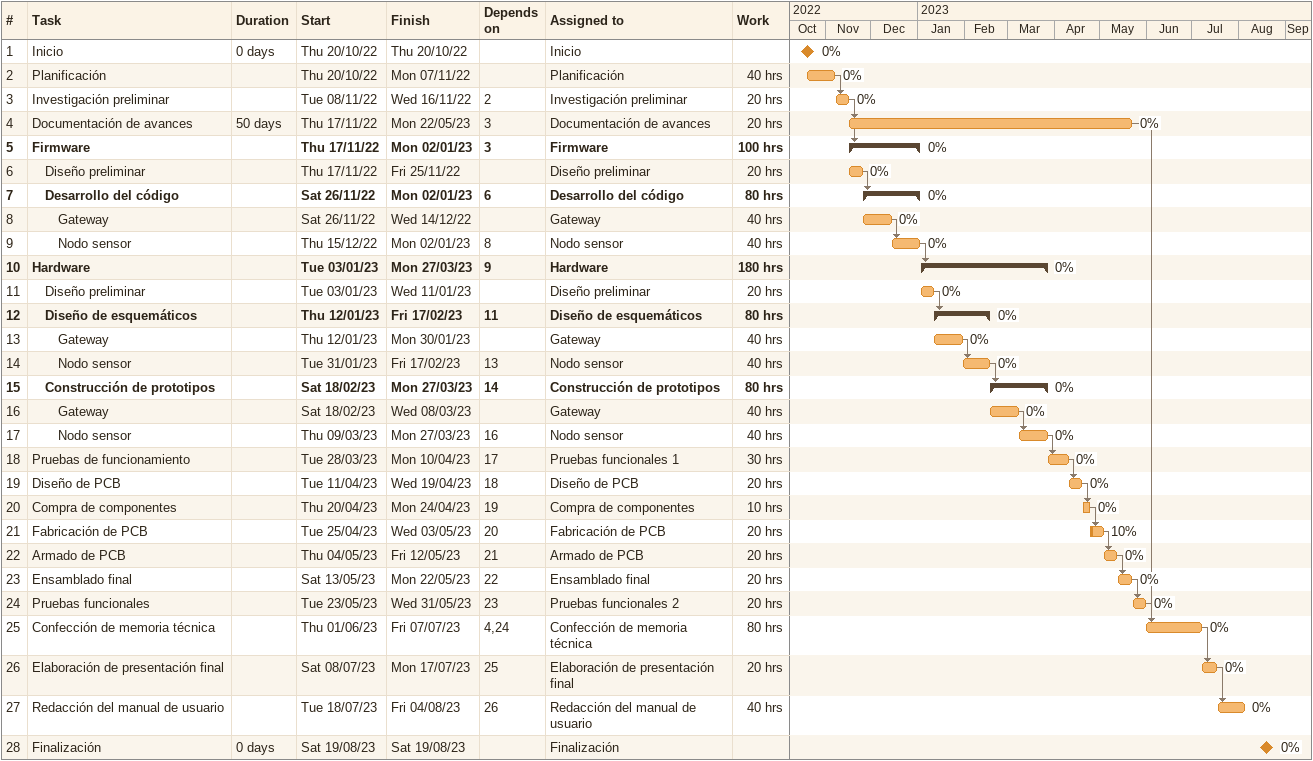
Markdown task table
| ID | Level | Task | Duration | Start | Finish | Predecessors | Resources | % complete | Work (h) |
|---|---|---|---|---|---|---|---|---|---|
| 1 | 1 | Inicio | 0d | 2022-10-20 | 2022-10-20 |  | Inicio | 0 |  |
| 2 | 1 | Planificación |  | 2022-10-20 | 2022-11-07 |  | Planificación | 0 | 40 |
| 3 | 1 | Investigación preliminar |  | 2022-11-08 | 2022-11-16 | 2 | Investigación preliminar | 0 | 20 |
| 4 | 1 | Documentación de avances | 50d | 2022-11-17 | 2023-05-22 | 3 | Documentación de avances | 0 | 20 |
| 5 | 1 | **Firmware** |  | 2022-11-17 | 2023-01-02 | 3 | Firmware | 0 | 100 |
| 6 | 2 | Diseño preliminar |  | 2022-11-17 | 2022-11-25 |  | Diseño preliminar | 0 | 20 |
| 7 | 2 | **Desarrollo del código** |  | 2022-11-26 | 2023-01-02 | 6 | Desarrollo del código | 0 | 80 |
| 8 | 3 | Gateway |  | 2022-11-26 | 2022-12-14 |  | Gateway | 0 | 40 |
| 9 | 3 | Nodo sensor |  | 2022-12-15 | 2023-01-02 | 8 | Nodo sensor | 0 | 40 |
| 10 | 1 | **Hardware** |  | 2023-01-03 | 2023-03-27 | 9 | Hardware | 0 | 180 |
| 11 | 2 | Diseño preliminar |  | 2023-01-03 | 2023-01-11 |  | Diseño preliminar | 0 | 20 |
| 12 | 2 | **Diseño de esquemáticos** |  | 2023-01-12 | 2023-02-17 | 11 | Diseño de esquemáticos | 0 | 80 |
| 13 | 3 | Gateway |  | 2023-01-12 | 2023-01-30 |  | Gateway | 0 | 40 |
| 14 | 3 | Nodo sensor |  | 2023-01-31 | 2023-02-17 | 13 | Nodo sensor | 0 | 40 |
| 15 | 2 | **Construcción de prototipos** |  | 2023-02-18 | 2023-03-27 | 14 | Construcción de prototipos | 0 | 80 |
| 16 | 3 | Gateway |  | 2023-02-18 | 2023-03-08 |  | Gateway | 0 | 40 |
| 17 | 3 | Nodo sensor |  | 2023-03-09 | 2023-03-27 | 16 | Nodo sensor | 0 | 40 |
| 18 | 1 | Pruebas de funcionamiento |  | 2023-03-28 | 2023-04-10 | 17 | Pruebas funcionales 1 | 0 | 30 |
| 19 | 1 | Diseño de PCB |  | 2023-04-11 | 2023-04-19 | 18 | Diseño de PCB | 0 | 20 |
| 20 | 1 | Compra de componentes |  | 2023-04-20 | 2023-04-24 | 19 | Compra de componentes | 0 | 10 |
| 21 | 1 | Fabricación de PCB |  | 2023-04-25 | 2023-05-03 | 20 | Fabricación de PCB | 10 | 20 |
| 22 | 1 | Armado de PCB |  | 2023-05-04 | 2023-05-12 | 21 | Armado de PCB | 0 | 20 |
| 23 | 1 | Ensamblado final |  | 2023-05-13 | 2023-05-22 | 22 | Ensamblado final | 0 | 20 |
| 24 | 1 | Pruebas funcionales |  | 2023-05-23 | 2023-05-31 | 23 | Pruebas funcionales 2 | 0 | 20 |
| 25 | 1 | Confección de memoria técnica |  | 2023-06-01 | 2023-07-07 | 4, 24 | Confección de memoria técnica | 0 | 80 |
| 26 | 1 | Elaboración de presentación final |  | 2023-07-08 | 2023-07-17 | 25 | Elaboración de presentación final | 0 | 20 |
| 27 | 1 | Redacción del manual de usuario |  | 2023-07-18 | 2023-08-04 | 26 | Redacción del manual de usuario | 0 | 40 |
| 28 | 1 | Finalización | 0d | 2023-08-19 | 2023-08-19 |  | Finalización | 0 |  |
